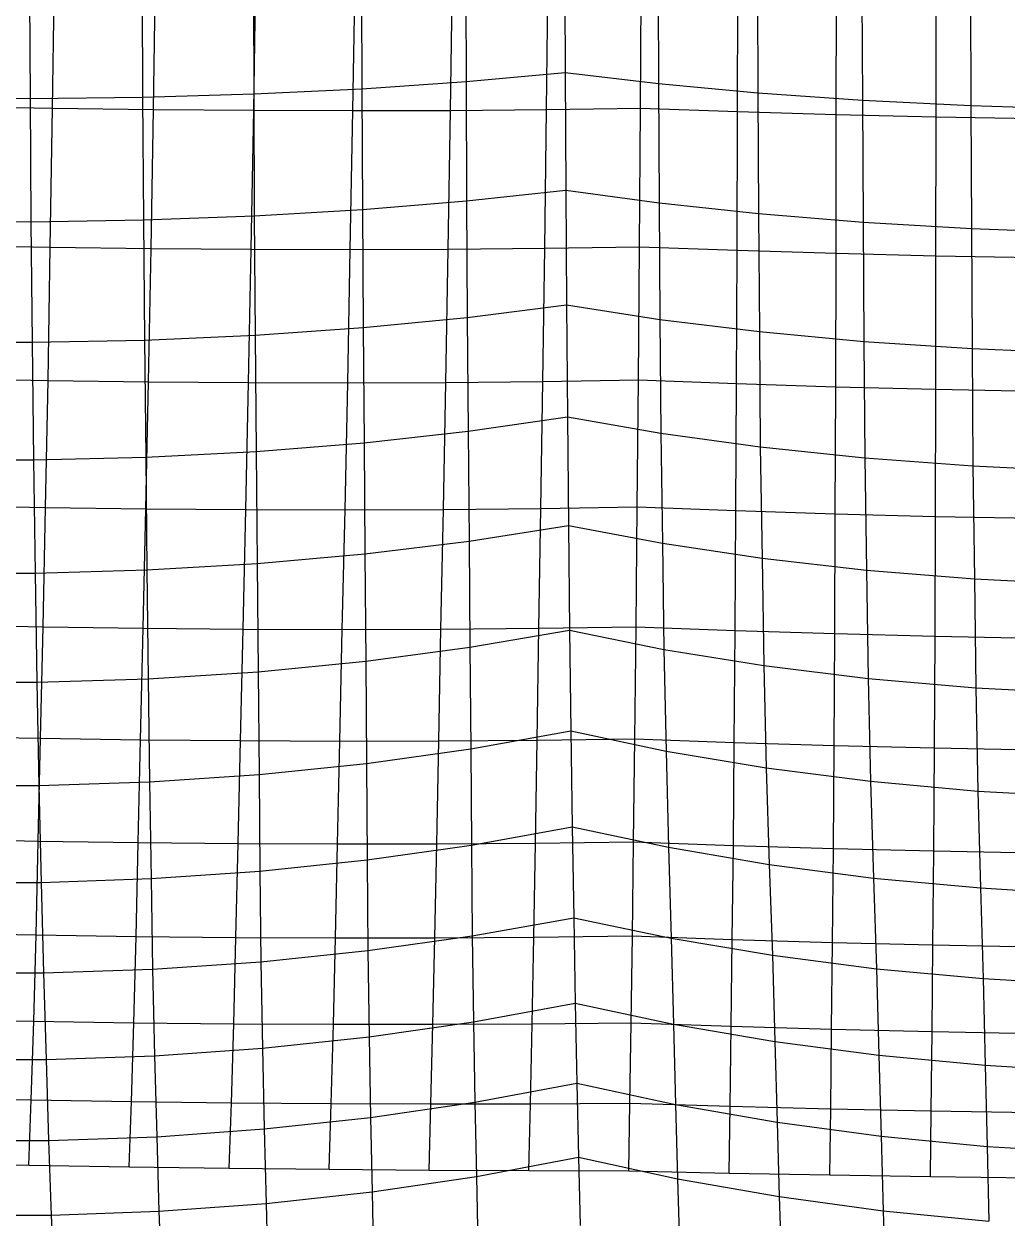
# Model space of a CAD drawing. Extents: x -429 to 429, y -1 to 209.
# Drawn here: x -37.22 to -17.02, y 11.72 to 36.26 of the extents above; entities that cross this region are included whole.
import ezdxf

# ---------------------------------------------------------------- set-up
doc = ezdxf.new("R2010")
doc.units = 0

msp = doc.modelspace()

# ---------------------------------------------------------------- linework, layer by layer
at = {"layer": 'default', "color": 5, "linetype": 'CONTINUOUS'}
for p, q in [((-28.142, 37.58, -22.906), (-28.134, 35.078, -22.506)), ((-26.108, 37.727, -21.789), (-26.099, 35.262, -21.403)), ((-26.108, 37.727, -21.789), (-26.099, 35.262, -21.403)), ((-37.106, 37.312, -25.117), (-37.092, 34.73, -24.686)), ((-34.789, 37.328, -24.918), (-34.778, 34.756, -24.491)), ((-32.506, 37.379, -24.48), (-32.497, 34.824, -24.059)), ((-30.282, 37.463, -23.806), (-30.274, 34.931, -23.395)), ((-24.194, 37.541, -23.091), (-24.182, 35.038, -22.691)), ((-22.151, 37.382, -24.187), (-22.139, 34.849, -23.775)), ((-20.003, 37.255, -25.065), (-19.992, 34.698, -24.644)), ((-17.774, 37.16, -25.714), (-17.764, 34.584, -25.286)), ((-28.134, 35.078, -22.506), (-26.099, 35.262, -21.403)), ((-26.099, 35.262, -21.403), (-24.182, 35.038, -22.691)), ((-26.099, 35.262, -21.403), (-26.087, 32.847, -20.948)), ((-26.099, 35.262, -21.403), (-26.087, 32.847, -20.948)), ((-32.497, 34.824, -24.059), (-30.274, 34.931, -23.395)), ((-30.274, 34.931, -23.395), (-28.134, 35.078, -22.506)), ((-30.274, 34.931, -23.395), (-30.263, 32.449, -22.912)), ((-28.134, 35.078, -22.506), (-28.123, 32.626, -22.036)), ((-24.182, 35.038, -22.691), (-22.139, 34.849, -23.775)), ((-24.182, 35.038, -22.691), (-24.168, 32.586, -22.221)), ((-39.414, 34.744, -24.643), (-37.092, 34.73, -24.686)), ((-37.092, 34.73, -24.686), (-34.778, 34.756, -24.491)), ((-37.092, 34.73, -24.686), (-37.074, 32.197, -24.182)), ((-34.778, 34.756, -24.491), (-32.497, 34.824, -24.059)), ((-34.778, 34.756, -24.491), (-34.762, 32.233, -23.991)), ((-32.497, 34.824, -24.059), (-32.484, 32.318, -23.566)), ((-22.139, 34.849, -23.775), (-19.992, 34.698, -24.644)), ((-22.139, 34.849, -23.775), (-22.124, 32.366, -23.293)), ((-19.992, 34.698, -24.644), (-17.764, 34.584, -25.286)), ((-19.992, 34.698, -24.644), (-19.978, 32.189, -24.151)), ((-17.764, 34.584, -25.286), (-15.479, 34.512, -25.697)), ((-17.764, 34.584, -25.286), (-17.752, 32.059, -24.786)), ((-28.123, 32.626, -22.036), (-26.087, 32.847, -20.948)), ((-26.087, 32.847, -20.948), (-24.168, 32.586, -22.221)), ((-26.087, 32.847, -20.948), (-26.072, 30.488, -20.426)), ((-26.087, 32.847, -20.948), (-26.072, 30.488, -20.426)), ((-32.484, 32.318, -23.566), (-30.263, 32.449, -22.912)), ((-30.263, 32.449, -22.912), (-28.123, 32.626, -22.036)), ((-30.263, 32.449, -22.912), (-30.247, 30.023, -22.361)), ((-28.123, 32.626, -22.036), (-28.108, 30.23, -21.498)), ((-24.168, 32.586, -22.221), (-22.124, 32.366, -23.293)), ((-24.168, 32.586, -22.221), (-24.151, 30.189, -21.683)), ((-39.393, 32.209, -24.138), (-37.074, 32.197, -24.182)), ((-37.074, 32.197, -24.182), (-34.762, 32.233, -23.991)), ((-37.074, 32.197, -24.182), (-37.05, 29.719, -23.608)), ((-34.762, 32.233, -23.991), (-32.484, 32.318, -23.566)), ((-34.762, 32.233, -23.991), (-34.742, 29.766, -23.421)), ((-32.484, 32.318, -23.566), (-32.466, 29.867, -23.004)), ((-22.124, 32.366, -23.293), (-19.978, 32.189, -24.151)), ((-22.124, 32.366, -23.293), (-22.107, 29.938, -22.741)), ((-19.978, 32.189, -24.151), (-17.752, 32.059, -24.786)), ((-19.978, 32.189, -24.151), (-19.961, 29.737, -23.587)), ((-17.752, 32.059, -24.786), (-15.47, 31.975, -25.192)), ((-17.752, 32.059, -24.786), (-17.737, 29.588, -24.215)), ((-28.108, 30.23, -21.498), (-26.072, 30.488, -20.426)), ((-26.072, 30.488, -20.426), (-24.151, 30.189, -21.683)), ((-26.072, 30.488, -20.426), (-26.053, 28.189, -19.839)), ((-26.072, 30.488, -20.426), (-26.053, 28.189, -19.839)), ((-30.247, 30.023, -22.361), (-28.108, 30.23, -21.498)), ((-28.108, 30.23, -21.498), (-28.088, 27.894, -20.897)), ((-24.151, 30.189, -21.683), (-22.107, 29.938, -22.741)), ((-24.151, 30.189, -21.683), (-24.133, 27.852, -21.082)), ((-32.466, 29.867, -23.004), (-30.247, 30.023, -22.361)), ((-30.247, 30.023, -22.361), (-30.226, 27.655, -21.748)), ((-39.366, 29.728, -23.562), (-37.05, 29.719, -23.608)), ((-37.05, 29.719, -23.608), (-34.742, 29.766, -23.421)), ((-37.05, 29.719, -23.608), (-37.022, 27.3, -22.975)), ((-34.742, 29.766, -23.421), (-32.466, 29.867, -23.004)), ((-34.742, 29.766, -23.421), (-34.716, 27.357, -22.792)), ((-32.466, 29.867, -23.004), (-32.443, 27.476, -22.382)), ((-22.107, 29.938, -22.741), (-19.961, 29.737, -23.587)), ((-22.107, 29.938, -22.741), (-22.089, 27.569, -22.127)), ((-19.961, 29.737, -23.587), (-17.737, 29.588, -24.215)), ((-19.961, 29.737, -23.587), (-19.945, 27.343, -22.965)), ((-17.737, 29.588, -24.215), (-15.458, 29.494, -24.615)), ((-17.737, 29.588, -24.215), (-17.722, 27.177, -23.585)), ((-28.088, 27.894, -20.897), (-26.053, 28.189, -19.839)), ((-26.053, 28.189, -19.839), (-24.133, 27.852, -21.082)), ((-26.053, 28.189, -19.839), (-26.032, 25.957, -19.192)), ((-26.053, 28.189, -19.839), (-26.032, 25.957, -19.192)), ((-30.226, 27.655, -21.748), (-28.088, 27.894, -20.897)), ((-28.088, 27.894, -20.897), (-28.073, 25.633, -20.207)), ((-24.133, 27.852, -21.082), (-22.089, 27.569, -22.127)), ((-24.133, 27.852, -21.082), (-24.101, 25.591, -20.392)), ((-32.443, 27.476, -22.382), (-30.226, 27.655, -21.748)), ((-30.226, 27.655, -21.748), (-30.212, 25.371, -21.022)), ((-22.089, 27.569, -22.127), (-19.945, 27.343, -22.965)), ((-22.089, 27.569, -22.127), (-22.053, 25.283, -21.402)), ((-39.336, 27.306, -22.928), (-37.022, 27.3, -22.975)), ((-37.022, 27.3, -22.975), (-34.716, 27.357, -22.792)), ((-37.022, 27.3, -22.975), (-36.989, 24.976, -22.188)), ((-34.716, 27.357, -22.792), (-32.443, 27.476, -22.382)), ((-34.716, 27.357, -22.792), (-34.692, 25.041, -22.018)), ((-32.443, 27.476, -22.382), (-32.425, 25.173, -21.628)), ((-19.945, 27.343, -22.965), (-17.722, 27.177, -23.585)), ((-19.945, 27.343, -22.965), (-19.909, 25.038, -22.211)), ((-17.722, 27.177, -23.585), (-15.445, 27.071, -23.981)), ((-17.722, 27.177, -23.585), (-17.692, 24.858, -22.809)), ((-28.073, 25.633, -20.207), (-26.032, 25.957, -19.192)), ((-26.032, 25.957, -19.192), (-24.101, 25.591, -20.392)), ((-26.032, 25.957, -19.192), (-26.008, 23.801, -18.488)), ((-26.032, 25.957, -19.192), (-26.008, 23.801, -18.488)), ((-30.212, 25.371, -21.022), (-28.073, 25.633, -20.207)), ((-28.073, 25.633, -20.207), (-28.054, 23.45, -19.464)), ((-24.101, 25.591, -20.392), (-22.053, 25.283, -21.402)), ((-24.101, 25.591, -20.392), (-24.068, 23.406, -19.65)), ((-32.425, 25.173, -21.628), (-30.212, 25.371, -21.022)), ((-30.212, 25.371, -21.022), (-30.193, 23.164, -20.245)), ((-22.053, 25.283, -21.402), (-19.909, 25.038, -22.211)), ((-22.053, 25.283, -21.402), (-22.017, 23.075, -20.626)), ((-36.989, 24.976, -22.188), (-34.692, 25.041, -22.018)), ((-34.692, 25.041, -22.018), (-32.425, 25.173, -21.628)), ((-34.692, 25.041, -22.018), (-34.663, 22.804, -21.195)), ((-32.425, 25.173, -21.628), (-32.403, 22.949, -20.824)), ((-19.909, 25.038, -22.211), (-17.692, 24.858, -22.809)), ((-19.909, 25.038, -22.211), (-19.874, 22.811, -21.407)), ((-39.294, 24.98, -22.138), (-36.989, 24.976, -22.188)), ((-36.989, 24.976, -22.188), (-36.952, 22.732, -21.354)), ((-17.692, 24.858, -22.809), (-15.422, 24.744, -23.193)), ((-17.692, 24.858, -22.809), (-17.661, 22.618, -21.986)), ((-28.054, 23.45, -19.464), (-26.008, 23.801, -18.488)), ((-26.008, 23.801, -18.488), (-24.068, 23.406, -19.65)), ((-26.008, 23.801, -18.488), (-25.982, 21.732, -17.737)), ((-26.008, 23.801, -18.488), (-25.982, 21.732, -17.737)), ((-30.193, 23.164, -20.245), (-28.054, 23.45, -19.464)), ((-28.054, 23.45, -19.464), (-28.038, 21.363, -18.649)), ((-24.068, 23.406, -19.65), (-22.017, 23.075, -20.626)), ((-24.068, 23.406, -19.65), (-24.025, 21.318, -18.836)), ((-32.403, 22.949, -20.824), (-30.193, 23.164, -20.245)), ((-30.193, 23.164, -20.245), (-30.179, 21.063, -19.377)), ((-22.017, 23.075, -20.626), (-19.874, 22.811, -21.407)), ((-22.017, 23.075, -20.626), (-21.967, 20.972, -19.758)), ((-34.663, 22.804, -21.195), (-32.403, 22.949, -20.824)), ((-32.403, 22.949, -20.824), (-32.384, 20.836, -19.913)), ((-39.248, 22.733, -21.301), (-36.952, 22.732, -21.354)), ((-36.952, 22.732, -21.354), (-34.663, 22.804, -21.195)), ((-36.952, 22.732, -21.354), (-36.911, 20.607, -20.395)), ((-34.663, 22.804, -21.195), (-34.635, 20.684, -20.253)), ((-19.874, 22.811, -21.407), (-17.661, 22.618, -21.986)), ((-19.874, 22.811, -21.407), (-19.825, 20.697, -20.497)), ((-17.661, 22.618, -21.986), (-15.398, 22.496, -22.357)), ((-17.661, 22.618, -21.986), (-17.618, 20.495, -21.044)), ((-28.038, 21.363, -18.649), (-25.982, 21.732, -17.737)), ((-25.982, 21.732, -17.737), (-24.025, 21.318, -18.836)), ((-25.982, 21.732, -17.737), (-25.953, 19.761, -16.943)), ((-25.982, 21.732, -17.737), (-25.953, 19.761, -16.943)), ((-30.179, 21.063, -19.377), (-28.038, 21.363, -18.649)), ((-28.038, 21.363, -18.649), (-28.025, 19.385, -17.77)), ((-24.025, 21.318, -18.836), (-21.967, 20.972, -19.758)), ((-24.025, 21.318, -18.836), (-23.973, 19.34, -17.958)), ((-32.384, 20.836, -19.913), (-30.179, 21.063, -19.377)), ((-30.179, 21.063, -19.377), (-30.169, 19.081, -18.425)), ((-21.967, 20.972, -19.758), (-19.825, 20.697, -20.497)), ((-21.967, 20.972, -19.758), (-21.905, 18.988, -18.808)), ((-36.911, 20.607, -20.395), (-34.635, 20.684, -20.253)), ((-34.635, 20.684, -20.253), (-32.384, 20.836, -19.913)), ((-34.635, 20.684, -20.253), (-34.606, 18.697, -19.203)), ((-32.384, 20.836, -19.913), (-32.368, 18.851, -18.904)), ((-19.825, 20.697, -20.497), (-17.618, 20.495, -21.044)), ((-19.825, 20.697, -20.497), (-19.763, 18.709, -19.489)), ((-39.193, 20.607, -20.336), (-36.911, 20.607, -20.395)), ((-36.911, 20.607, -20.395), (-36.865, 18.619, -19.32)), ((-17.618, 20.495, -21.044), (-15.366, 20.368, -21.396)), ((-17.618, 20.495, -21.044), (-17.565, 18.505, -19.994)), ((-28.025, 19.385, -17.77), (-25.953, 19.761, -16.943)), ((-25.953, 19.761, -16.943), (-23.973, 19.34, -17.958)), ((-25.953, 19.761, -16.943), (-25.922, 17.894, -16.113)), ((-25.953, 19.761, -16.943), (-25.922, 17.894, -16.113)), ((-30.169, 19.081, -18.425), (-28.025, 19.385, -17.77)), ((-28.025, 19.385, -17.77), (-28.008, 17.52, -16.849)), ((-23.973, 19.34, -17.958), (-21.905, 18.988, -18.808)), ((-23.973, 19.34, -17.958), (-23.919, 17.473, -17.038)), ((-32.368, 18.851, -18.904), (-30.169, 19.081, -18.425)), ((-30.169, 19.081, -18.425), (-30.155, 17.217, -17.428)), ((-21.905, 18.988, -18.808), (-19.763, 18.709, -19.489)), ((-21.905, 18.988, -18.808), (-21.84, 17.122, -17.814)), ((-36.865, 18.619, -19.32), (-34.606, 18.697, -19.203)), ((-34.606, 18.697, -19.203), (-32.368, 18.851, -18.904)), ((-34.606, 18.697, -19.203), (-34.573, 16.836, -18.104)), ((-32.368, 18.851, -18.904), (-32.348, 16.989, -17.848)), ((-19.763, 18.709, -19.489), (-17.565, 18.505, -19.994)), ((-19.763, 18.709, -19.489), (-19.699, 16.844, -18.434)), ((-39.129, 18.619, -19.254), (-36.865, 18.619, -19.32)), ((-36.865, 18.619, -19.32), (-36.815, 16.759, -18.196)), ((-17.565, 18.505, -19.994), (-15.327, 18.376, -20.319)), ((-17.565, 18.505, -19.994), (-17.509, 16.641, -18.895)), ((-28.008, 17.52, -16.849), (-25.922, 17.894, -16.113)), ((-25.922, 17.894, -16.113), (-23.919, 17.473, -17.038)), ((-25.922, 17.894, -16.113), (-25.89, 16.136, -15.256)), ((-25.922, 17.894, -16.113), (-25.89, 16.136, -15.256)), ((-30.155, 17.217, -17.428), (-28.008, 17.52, -16.849)), ((-28.008, 17.52, -16.849), (-27.982, 15.755, -15.933)), ((-23.919, 17.473, -17.038), (-21.84, 17.122, -17.814)), ((-23.919, 17.473, -17.038), (-23.875, 15.707, -16.123)), ((-32.348, 16.989, -17.848), (-30.155, 17.217, -17.428)), ((-30.155, 17.217, -17.428), (-30.128, 15.447, -16.463)), ((-34.573, 16.836, -18.104), (-32.348, 16.989, -17.848)), ((-32.348, 16.989, -17.848), (-32.316, 15.214, -16.843)), ((-21.84, 17.122, -17.814), (-19.699, 16.844, -18.434)), ((-21.84, 17.122, -17.814), (-21.791, 15.35, -16.848)), ((-39.06, 16.76, -18.123), (-36.815, 16.759, -18.196)), ((-36.815, 16.759, -18.196), (-34.573, 16.836, -18.104)), ((-36.815, 16.759, -18.196), (-36.763, 14.98, -17.148)), ((-34.573, 16.836, -18.104), (-34.532, 15.058, -17.072)), ((-19.699, 16.844, -18.434), (-17.509, 16.641, -18.895)), ((-19.699, 16.844, -18.434), (-19.651, 15.068, -17.429)), ((-17.509, 16.641, -18.895), (-15.286, 16.513, -19.193)), ((-17.509, 16.641, -18.895), (-17.467, 14.861, -17.861)), ((-27.982, 15.755, -15.933), (-25.89, 16.136, -15.256)), ((-25.89, 16.136, -15.256), (-23.875, 15.707, -16.123)), ((-25.89, 16.136, -15.256), (-25.857, 14.493, -14.384)), ((-25.89, 16.136, -15.256), (-25.857, 14.493, -14.384)), ((-30.128, 15.447, -16.463), (-27.982, 15.755, -15.933)), ((-27.982, 15.755, -15.933), (-27.952, 14.103, -15.012)), ((-23.875, 15.707, -16.123), (-21.791, 15.35, -16.848)), ((-23.875, 15.707, -16.123), (-23.833, 14.055, -15.203)), ((-32.316, 15.214, -16.843), (-30.128, 15.447, -16.463)), ((-30.128, 15.447, -16.463), (-30.097, 13.789, -15.503)), ((-21.791, 15.35, -16.848), (-19.651, 15.068, -17.429)), ((-21.791, 15.35, -16.848), (-21.746, 13.691, -15.888)), ((-38.997, 14.98, -17.07), (-36.763, 14.98, -17.148)), ((-36.763, 14.98, -17.148), (-34.532, 15.058, -17.072)), ((-36.763, 14.98, -17.148), (-36.71, 13.313, -16.121)), ((-34.532, 15.058, -17.072), (-32.316, 15.214, -16.843)), ((-34.532, 15.058, -17.072), (-34.488, 13.393, -16.058)), ((-32.316, 15.214, -16.843), (-32.28, 13.552, -15.852)), ((-19.651, 15.068, -17.429), (-17.467, 14.861, -17.861)), ((-19.651, 15.068, -17.429), (-19.608, 13.403, -16.437)), ((-17.467, 14.861, -17.861), (-15.253, 14.731, -18.143)), ((-17.467, 14.861, -17.861), (-17.429, 13.193, -16.846)), ((-27.952, 14.103, -15.012), (-25.857, 14.493, -14.384)), ((-25.857, 14.493, -14.384), (-23.833, 14.055, -15.203)), ((-25.857, 14.493, -14.384), (-25.823, 12.97, -13.51)), ((-25.857, 14.493, -14.384), (-25.823, 12.97, -13.51)), ((-30.097, 13.789, -15.503), (-27.952, 14.103, -15.012)), ((-27.952, 14.103, -15.012), (-27.922, 12.577, -14.09)), ((-23.833, 14.055, -15.203), (-21.746, 13.691, -15.888)), ((-23.833, 14.055, -15.203), (-23.791, 12.528, -14.28)), ((-32.28, 13.552, -15.852), (-30.097, 13.789, -15.503)), ((-30.097, 13.789, -15.503), (-30.065, 12.26, -14.539)), ((-34.488, 13.393, -16.058), (-32.28, 13.552, -15.852)), ((-32.28, 13.552, -15.852), (-32.243, 12.021, -14.857)), ((-21.746, 13.691, -15.888), (-19.608, 13.403, -16.437)), ((-21.746, 13.691, -15.888), (-21.701, 12.161, -14.925)), ((-38.934, 13.312, -16.039), (-36.71, 13.313, -16.121)), ((-36.71, 13.313, -16.121), (-34.488, 13.393, -16.058)), ((-36.71, 13.313, -16.121), (-36.657, 11.78, -15.09)), ((-34.488, 13.393, -16.058), (-34.443, 11.861, -15.041)), ((-19.608, 13.403, -16.437), (-17.429, 13.193, -16.846)), ((-19.608, 13.403, -16.437), (-19.565, 11.871, -15.442)), ((-17.429, 13.193, -16.846), (-15.223, 13.061, -17.113)), ((-17.429, 13.193, -16.846), (-17.391, 11.659, -15.827)), ((-27.922, 12.577, -14.09), (-25.823, 12.97, -13.51)), ((-25.823, 12.97, -13.51), (-23.791, 12.528, -14.28)), ((-25.823, 12.97, -13.51), (-25.79, 11.568, -12.647)), ((-25.823, 12.97, -13.51), (-25.79, 11.568, -12.647)), ((-30.065, 12.26, -14.539), (-27.922, 12.577, -14.09)), ((-27.922, 12.577, -14.09), (-27.89, 11.174, -13.182)), ((-23.791, 12.528, -14.28), (-21.701, 12.161, -14.925)), ((-23.791, 12.528, -14.28), (-23.75, 11.125, -13.373)), ((-32.243, 12.021, -14.857), (-30.065, 12.26, -14.539)), ((-30.065, 12.26, -14.539), (-30.032, 10.857, -13.595)), ((-21.701, 12.161, -14.925), (-19.565, 11.871, -15.442)), ((-21.701, 12.161, -14.925), (-21.658, 10.756, -13.981)), ((-36.657, 11.78, -15.09), (-34.443, 11.861, -15.041)), ((-34.443, 11.861, -15.041), (-32.243, 12.021, -14.857)), ((-34.443, 11.861, -15.041), (-34.398, 10.457, -14.047)), ((-32.243, 12.021, -14.857), (-32.204, 10.617, -13.884)), ((-19.565, 11.871, -15.442), (-17.391, 11.659, -15.827)), ((-19.565, 11.871, -15.442), (-19.523, 10.465, -14.468)), ((-38.871, 11.78, -15.004), (-36.657, 11.78, -15.09)), ((-36.657, 11.78, -15.09), (-36.603, 10.376, -14.084))]:
    msp.add_line(p, q, dxfattribs=at)
at = {"layer": 'default', "color": 3, "linetype": 'CONTINUOUS'}
for p, q in [((-36.63, 34.532, 16.554), (-36.587, 37.488, 16.964)), ((-34.556, 34.504, 16.356), (-34.509, 37.46, 16.761)), ((-32.497, 34.487, 16.038), (-32.447, 37.442, 16.428)), ((-30.46, 34.481, 15.602), (-30.41, 37.434, 15.966)), ((-28.452, 34.486, 15.047), (-28.407, 37.436, 15.377)), ((-26.48, 34.502, 14.378), (-26.444, 37.447, 14.664)), ((-24.549, 34.528, 13.595), (-24.529, 37.468, 13.829)), ((-24.549, 34.528, 13.595), (-24.529, 37.468, 13.829)), ((-22.556, 34.46, 14.207), (-22.547, 37.407, 14.494)), ((-20.529, 34.402, 14.701), (-20.526, 37.354, 15.033)), ((-18.477, 34.355, 15.078), (-18.475, 37.311, 15.445)), ((-38.711, 34.57, 16.631), (-36.63, 34.532, 16.554)), ((-36.675, 31.676, 16.09), (-36.63, 34.532, 16.554)), ((-36.63, 34.532, 16.554), (-34.556, 34.504, 16.356)), ((-34.606, 31.648, 15.898), (-34.556, 34.504, 16.356)), ((-34.556, 34.504, 16.356), (-32.497, 34.487, 16.038)), ((-32.55, 31.632, 15.596), (-32.497, 34.487, 16.038)), ((-32.497, 34.487, 16.038), (-30.46, 34.481, 15.602)), ((-30.513, 31.627, 15.187), (-30.46, 34.481, 15.602)), ((-30.46, 34.481, 15.602), (-28.452, 34.486, 15.047)), ((-28.5, 31.634, 14.67), (-28.452, 34.486, 15.047)), ((-28.452, 34.486, 15.047), (-26.48, 34.502, 14.378)), ((-26.518, 31.653, 14.048), (-26.48, 34.502, 14.378)), ((-26.48, 34.502, 14.378), (-24.549, 34.528, 13.595)), ((-24.571, 31.683, 13.322), (-24.549, 34.528, 13.595)), ((-24.571, 31.683, 13.322), (-24.549, 34.528, 13.595)), ((-24.549, 34.528, 13.595), (-22.556, 34.46, 14.207)), ((-22.566, 31.61, 13.875), (-22.556, 34.46, 14.207)), ((-22.556, 34.46, 14.207), (-20.529, 34.402, 14.701)), ((-20.534, 31.548, 14.322), (-20.529, 34.402, 14.701)), ((-20.529, 34.402, 14.701), (-18.477, 34.355, 15.078)), ((-18.48, 31.498, 14.66), (-18.477, 34.355, 15.078)), ((-18.477, 34.355, 15.078), (-16.406, 34.318, 15.334)), ((-38.751, 31.715, 16.172), (-36.675, 31.676, 16.09)), ((-36.722, 28.934, 15.585), (-36.675, 31.676, 16.09)), ((-36.675, 31.676, 16.09), (-34.606, 31.648, 15.898)), ((-26.518, 31.653, 14.048), (-24.571, 31.683, 13.322)), ((-24.594, 28.947, 13.013), (-24.571, 31.683, 13.322)), ((-24.594, 28.947, 13.013), (-24.571, 31.683, 13.322)), ((-24.571, 31.683, 13.322), (-22.566, 31.61, 13.875)), ((-34.657, 28.906, 15.398), (-34.606, 31.648, 15.898)), ((-34.606, 31.648, 15.898), (-32.55, 31.632, 15.596)), ((-32.604, 28.89, 15.114), (-32.55, 31.632, 15.596)), ((-32.55, 31.632, 15.596), (-30.513, 31.627, 15.187)), ((-30.566, 28.886, 14.732), (-30.513, 31.627, 15.187)), ((-30.513, 31.627, 15.187), (-28.5, 31.634, 14.67)), ((-28.548, 28.894, 14.254), (-28.5, 31.634, 14.67)), ((-28.5, 31.634, 14.67), (-26.518, 31.653, 14.048)), ((-26.556, 28.915, 13.681), (-26.518, 31.653, 14.048)), ((-22.578, 28.871, 13.507), (-22.566, 31.61, 13.875)), ((-22.566, 31.61, 13.875), (-20.534, 31.548, 14.322)), ((-20.54, 28.806, 13.904), (-20.534, 31.548, 14.322)), ((-20.534, 31.548, 14.322), (-18.48, 31.498, 14.66)), ((-18.486, 28.753, 14.203), (-18.48, 31.498, 14.66)), ((-18.48, 31.498, 14.66), (-16.412, 31.458, 14.89)), ((-38.793, 28.974, 15.672), (-36.722, 28.934, 15.585)), ((-36.772, 26.327, 15.027), (-36.722, 28.934, 15.585)), ((-36.722, 28.934, 15.585), (-34.657, 28.906, 15.398)), ((-34.711, 26.299, 14.848), (-34.657, 28.906, 15.398)), ((-34.657, 28.906, 15.398), (-32.604, 28.89, 15.114)), ((-32.66, 26.282, 14.582), (-32.604, 28.89, 15.114)), ((-32.604, 28.89, 15.114), (-30.566, 28.886, 14.732)), ((-30.621, 26.278, 14.231), (-30.566, 28.886, 14.732)), ((-30.566, 28.886, 14.732), (-28.548, 28.894, 14.254)), ((-28.598, 26.286, 13.795), (-28.548, 28.894, 14.254)), ((-28.548, 28.894, 14.254), (-26.556, 28.915, 13.681)), ((-26.596, 26.306, 13.275), (-26.556, 28.915, 13.681)), ((-26.556, 28.915, 13.681), (-24.594, 28.947, 13.013)), ((-24.617, 26.338, 12.672), (-24.594, 28.947, 13.013)), ((-24.617, 26.338, 12.672), (-24.594, 28.947, 13.013)), ((-24.594, 28.947, 13.013), (-22.578, 28.871, 13.507)), ((-22.591, 26.261, 13.1), (-22.578, 28.871, 13.507)), ((-22.578, 28.871, 13.507), (-20.54, 28.806, 13.904)), ((-20.548, 26.196, 13.442), (-20.54, 28.806, 13.904)), ((-20.54, 28.806, 13.904), (-18.486, 28.753, 14.203)), ((-18.492, 26.142, 13.699), (-18.486, 28.753, 14.203)), ((-18.486, 28.753, 14.203), (-16.419, 28.712, 14.405)), ((-38.838, 26.368, 15.121), (-36.772, 26.327, 15.027)), ((-36.824, 23.871, 14.429), (-36.772, 26.327, 15.027)), ((-36.772, 26.327, 15.027), (-34.711, 26.299, 14.848)), ((-34.767, 23.842, 14.256), (-34.711, 26.299, 14.848)), ((-34.711, 26.299, 14.848), (-32.66, 26.282, 14.582)), ((-32.716, 23.824, 14.01), (-32.66, 26.282, 14.582)), ((-32.66, 26.282, 14.582), (-30.621, 26.278, 14.231)), ((-30.676, 23.818, 13.692), (-30.621, 26.278, 14.231)), ((-30.621, 26.278, 14.231), (-28.598, 26.286, 13.795)), ((-28.649, 23.824, 13.301), (-28.598, 26.286, 13.795)), ((-28.598, 26.286, 13.795), (-26.596, 26.306, 13.275)), ((-26.636, 23.842, 12.838), (-26.596, 26.306, 13.275)), ((-26.596, 26.306, 13.275), (-24.617, 26.338, 12.672)), ((-24.642, 23.871, 12.304), (-24.617, 26.338, 12.672)), ((-24.642, 23.871, 12.304), (-24.617, 26.338, 12.672)), ((-24.617, 26.338, 12.672), (-22.591, 26.261, 13.1)), ((-22.606, 23.796, 12.661), (-22.591, 26.261, 13.1)), ((-22.591, 26.261, 13.1), (-20.548, 26.196, 13.442)), ((-20.558, 23.732, 12.945), (-20.548, 26.196, 13.442)), ((-20.548, 26.196, 13.442), (-18.492, 26.142, 13.699)), ((-18.5, 23.68, 13.157), (-18.492, 26.142, 13.699)), ((-18.492, 26.142, 13.699), (-16.427, 26.101, 13.869)), ((-38.886, 23.912, 14.53), (-36.824, 23.871, 14.429)), ((-36.876, 21.582, 13.826), (-36.824, 23.871, 14.429)), ((-36.824, 23.871, 14.429), (-34.767, 23.842, 14.256)), ((-34.82, 21.551, 13.659), (-34.767, 23.842, 14.256)), ((-34.767, 23.842, 14.256), (-32.716, 23.824, 14.01)), ((-32.771, 21.532, 13.431), (-32.716, 23.824, 14.01)), ((-32.716, 23.824, 14.01), (-30.676, 23.818, 13.692)), ((-30.729, 21.524, 13.142), (-30.676, 23.818, 13.692)), ((-30.676, 23.818, 13.692), (-28.649, 23.824, 13.301)), ((-28.696, 21.527, 12.793), (-28.649, 23.824, 13.301)), ((-28.649, 23.824, 13.301), (-26.636, 23.842, 12.838)), ((-26.675, 21.541, 12.384), (-26.636, 23.842, 12.838)), ((-26.636, 23.842, 12.838), (-24.642, 23.871, 12.304)), ((-24.667, 21.567, 11.915), (-24.642, 23.871, 12.304)), ((-24.667, 21.567, 11.915), (-24.642, 23.871, 12.304)), ((-24.642, 23.871, 12.304), (-22.606, 23.796, 12.661)), ((-22.623, 21.495, 12.206), (-22.606, 23.796, 12.661)), ((-22.606, 23.796, 12.661), (-20.558, 23.732, 12.945)), ((-20.57, 21.433, 12.436), (-20.558, 23.732, 12.945)), ((-20.558, 23.732, 12.945), (-18.5, 23.68, 13.157)), ((-18.512, 21.383, 12.605), (-18.5, 23.68, 13.157)), ((-18.5, 23.68, 13.157), (-16.436, 23.639, 13.295)), ((-38.935, 21.623, 13.932), (-36.876, 21.582, 13.826)), ((-36.922, 19.467, 13.295), (-36.876, 21.582, 13.826)), ((-36.876, 21.582, 13.826), (-34.82, 21.551, 13.659)), ((-34.867, 19.437, 13.132), (-34.82, 21.551, 13.659)), ((-34.82, 21.551, 13.659), (-32.771, 21.532, 13.431)), ((-32.816, 19.417, 12.914), (-32.771, 21.532, 13.431)), ((-32.771, 21.532, 13.431), (-30.729, 21.524, 13.142)), ((-30.772, 19.409, 12.643), (-30.729, 21.524, 13.142)), ((-30.729, 21.524, 13.142), (-28.696, 21.527, 12.793)), ((-28.735, 19.412, 12.319), (-28.696, 21.527, 12.793)), ((-28.696, 21.527, 12.793), (-26.675, 21.541, 12.384)), ((-26.708, 19.427, 11.941), (-26.675, 21.541, 12.384)), ((-26.675, 21.541, 12.384), (-24.667, 21.567, 11.915)), ((-24.692, 19.452, 11.51), (-24.667, 21.567, 11.915)), ((-24.692, 19.452, 11.51), (-24.667, 21.567, 11.915)), ((-24.667, 21.567, 11.915), (-22.623, 21.495, 12.206)), ((-22.643, 19.379, 11.762), (-22.623, 21.495, 12.206)), ((-22.623, 21.495, 12.206), (-20.57, 21.433, 12.436)), ((-20.588, 19.317, 11.96), (-20.57, 21.433, 12.436)), ((-20.57, 21.433, 12.436), (-18.512, 21.383, 12.605)), ((-18.527, 19.266, 12.104), (-18.512, 21.383, 12.605)), ((-18.512, 21.383, 12.605), (-16.448, 21.344, 12.713)), ((-38.981, 19.509, 13.405), (-36.922, 19.467, 13.295)), ((-36.969, 17.539, 12.733), (-36.922, 19.467, 13.295)), ((-36.922, 19.467, 13.295), (-34.867, 19.437, 13.132)), ((-34.914, 17.508, 12.573), (-34.867, 19.437, 13.132)), ((-34.867, 19.437, 13.132), (-32.816, 19.417, 12.914)), ((-32.862, 17.488, 12.367), (-32.816, 19.417, 12.914)), ((-32.816, 19.417, 12.914), (-30.772, 19.409, 12.643)), ((-30.815, 17.479, 12.114), (-30.772, 19.409, 12.643)), ((-30.772, 19.409, 12.643), (-28.735, 19.412, 12.319)), ((-28.775, 17.482, 11.815), (-28.735, 19.412, 12.319)), ((-28.735, 19.412, 12.319), (-26.708, 19.427, 11.941)), ((-26.742, 17.496, 11.47), (-26.708, 19.427, 11.941)), ((-26.708, 19.427, 11.941), (-24.692, 19.452, 11.51)), ((-24.717, 17.521, 11.079), (-24.692, 19.452, 11.51)), ((-24.717, 17.521, 11.079), (-24.692, 19.452, 11.51)), ((-24.692, 19.452, 11.51), (-22.643, 19.379, 11.762)), ((-22.664, 17.447, 11.29), (-22.643, 19.379, 11.762)), ((-22.643, 19.379, 11.762), (-20.588, 19.317, 11.96)), ((-20.605, 17.385, 11.455), (-20.588, 19.317, 11.96)), ((-20.588, 19.317, 11.96), (-18.527, 19.266, 12.104)), ((-18.544, 17.334, 11.573), (-18.527, 19.266, 12.104)), ((-18.527, 19.266, 12.104), (-16.464, 19.226, 12.194)), ((-39.028, 17.581, 12.846), (-36.969, 17.539, 12.733)), ((-37.017, 15.767, 12.134), (-36.969, 17.539, 12.733)), ((-36.969, 17.539, 12.733), (-34.914, 17.508, 12.573)), ((-34.961, 15.735, 11.978), (-34.914, 17.508, 12.573)), ((-34.914, 17.508, 12.573), (-32.862, 17.488, 12.367)), ((-32.908, 15.714, 11.783), (-32.862, 17.488, 12.367)), ((-32.862, 17.488, 12.367), (-30.815, 17.479, 12.114)), ((-30.859, 15.703, 11.55), (-30.815, 17.479, 12.114)), ((-30.815, 17.479, 12.114), (-28.775, 17.482, 11.815)), ((-28.815, 15.703, 11.278), (-28.775, 17.482, 11.815)), ((-28.775, 17.482, 11.815), (-26.742, 17.496, 11.47)), ((-26.776, 15.713, 10.967), (-26.742, 17.496, 11.47)), ((-26.742, 17.496, 11.47), (-24.717, 17.521, 11.079)), ((-24.744, 15.734, 10.619), (-24.717, 17.521, 11.079)), ((-24.744, 15.734, 10.619), (-24.717, 17.521, 11.079)), ((-24.717, 17.521, 11.079), (-22.664, 17.447, 11.29)), ((-22.685, 15.664, 10.787), (-22.664, 17.447, 11.29)), ((-22.664, 17.447, 11.29), (-20.605, 17.385, 11.455)), ((-20.624, 15.605, 10.916), (-20.605, 17.385, 11.455)), ((-20.605, 17.385, 11.455), (-18.544, 17.334, 11.573)), ((-18.56, 15.556, 11.007), (-18.544, 17.334, 11.573)), ((-18.544, 17.334, 11.573), (-16.479, 17.294, 11.644)), ((-39.076, 15.809, 12.251), (-37.017, 15.767, 12.134)), ((-37.067, 14.148, 11.506), (-37.017, 15.767, 12.134)), ((-37.017, 15.767, 12.134), (-34.961, 15.735, 11.978)), ((-35.01, 14.115, 11.354), (-34.961, 15.735, 11.978)), ((-34.961, 15.735, 11.978), (-32.908, 15.714, 11.783)), ((-32.955, 14.09, 11.172), (-32.908, 15.714, 11.783)), ((-32.908, 15.714, 11.783), (-30.859, 15.703, 11.55)), ((-28.815, 15.703, 11.278), (-26.776, 15.713, 10.967)), ((-26.81, 14.069, 10.45), (-26.776, 15.713, 10.967)), ((-26.776, 15.713, 10.967), (-24.744, 15.734, 10.619)), ((-24.77, 14.08, 10.15), (-24.744, 15.734, 10.619)), ((-24.77, 14.08, 10.15), (-24.744, 15.734, 10.619)), ((-24.744, 15.734, 10.619), (-22.685, 15.664, 10.787)), ((-30.904, 14.075, 10.961), (-30.859, 15.703, 11.55)), ((-30.859, 15.703, 11.55), (-28.815, 15.703, 11.278)), ((-28.855, 14.068, 10.72), (-28.815, 15.703, 11.278)), ((-22.707, 14.02, 10.269), (-22.685, 15.664, 10.787)), ((-22.685, 15.664, 10.787), (-20.624, 15.605, 10.916)), ((-20.643, 13.968, 10.358), (-20.624, 15.605, 10.916)), ((-20.624, 15.605, 10.916), (-18.56, 15.556, 11.007)), ((-18.578, 13.926, 10.417), (-18.56, 15.556, 11.007)), ((-18.56, 15.556, 11.007), (-16.495, 15.517, 11.059)), ((-39.126, 14.19, 11.628), (-37.067, 14.148, 11.506)), ((-37.114, 12.808, 10.904), (-37.067, 14.148, 11.506)), ((-37.067, 14.148, 11.506), (-35.01, 14.115, 11.354)), ((-35.056, 12.774, 10.758), (-35.01, 14.115, 11.354)), ((-35.01, 14.115, 11.354), (-32.955, 14.09, 11.172)), ((-33, 12.745, 10.592), (-32.955, 14.09, 11.172)), ((-32.955, 14.09, 11.172), (-30.904, 14.075, 10.961)), ((-30.945, 12.723, 10.406), (-30.904, 14.075, 10.961)), ((-30.904, 14.075, 10.961), (-28.855, 14.068, 10.72)), ((-28.892, 12.707, 10.201), (-28.855, 14.068, 10.72)), ((-28.855, 14.068, 10.72), (-26.81, 14.069, 10.45)), ((-26.842, 12.696, 9.977), (-26.81, 14.069, 10.45)), ((-26.81, 14.069, 10.45), (-24.77, 14.08, 10.15)), ((-24.793, 12.693, 9.734), (-24.77, 14.08, 10.15)), ((-24.793, 12.693, 9.734), (-24.77, 14.08, 10.15)), ((-24.77, 14.08, 10.15), (-22.707, 14.02, 10.269)), ((-22.727, 12.646, 9.795), (-22.707, 14.02, 10.269)), ((-22.707, 14.02, 10.269), (-20.643, 13.968, 10.358)), ((-20.661, 12.606, 9.837), (-20.643, 13.968, 10.358)), ((-20.643, 13.968, 10.358), (-18.578, 13.926, 10.417)), ((-18.594, 12.572, 9.86), (-18.578, 13.926, 10.417)), ((-18.578, 13.926, 10.417), (-16.511, 13.892, 10.446)), ((-39.173, 12.849, 11.032), (-37.114, 12.808, 10.904)), ((-37.114, 12.808, 10.904), (-35.056, 12.774, 10.758)), ((-35.056, 12.774, 10.758), (-33, 12.745, 10.592)), ((-33, 12.745, 10.592), (-30.945, 12.723, 10.406)), ((-30.945, 12.723, 10.406), (-28.892, 12.707, 10.201)), ((-28.892, 12.707, 10.201), (-26.842, 12.696, 9.977)), ((-26.842, 12.696, 9.977), (-24.793, 12.693, 9.734)), ((-24.793, 12.693, 9.734), (-22.727, 12.646, 9.795)), ((-22.727, 12.646, 9.795), (-20.661, 12.606, 9.837)), ((-20.661, 12.606, 9.837), (-18.594, 12.572, 9.86)), ((-18.594, 12.572, 9.86), (-16.528, 12.545, 9.863))]:
    msp.add_line(p, q, dxfattribs=at)

doc.saveas('drawing.dxf')
